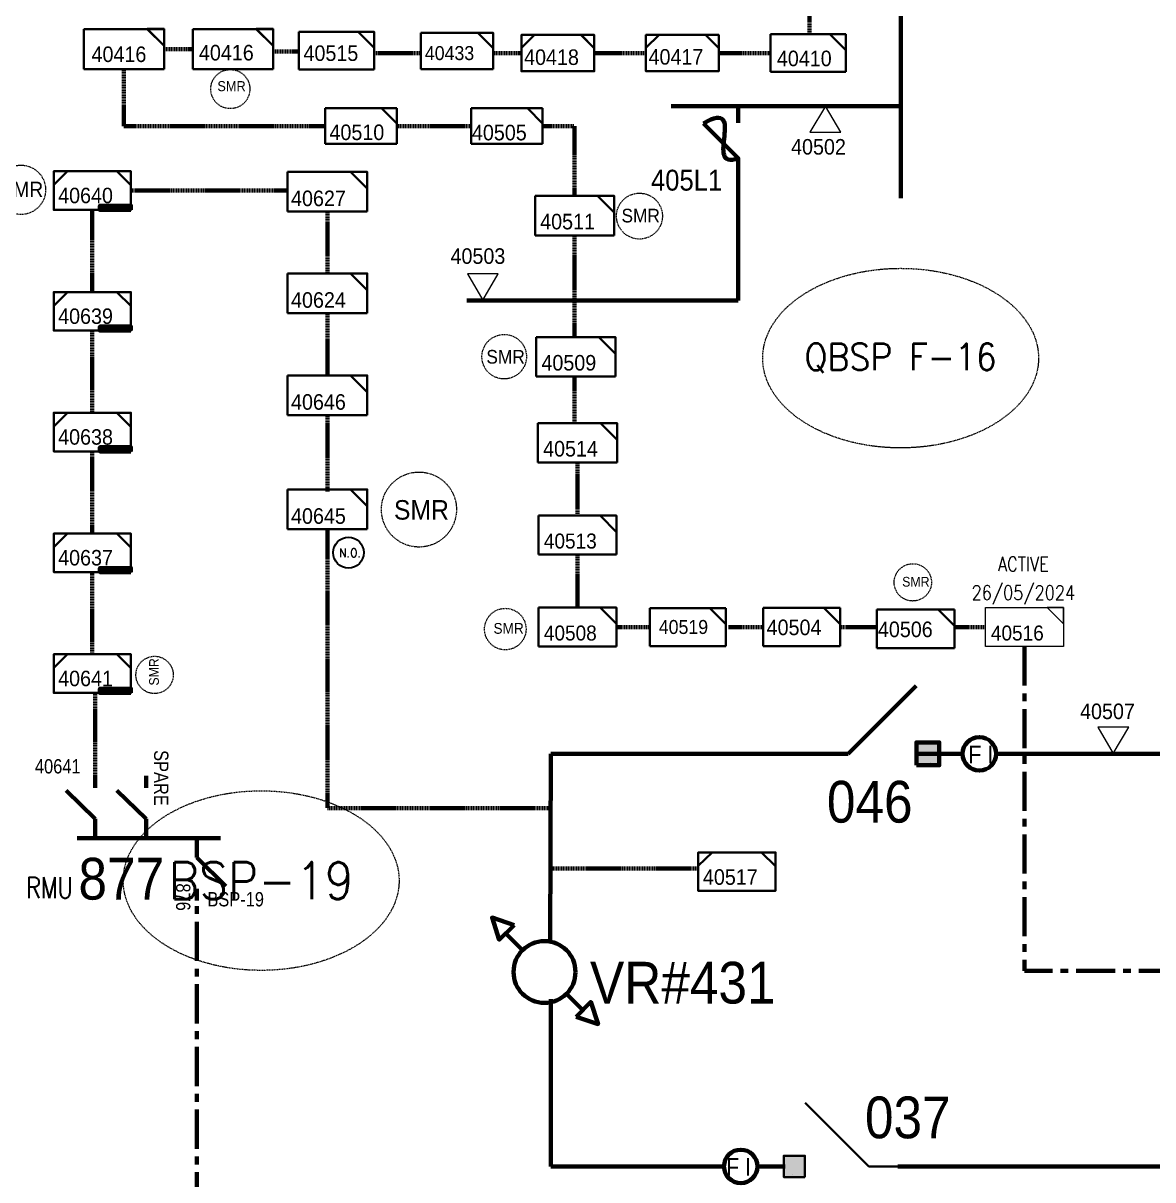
# Model space of a CAD drawing. Header units: metres. Extents: x 65984 to 144644, y -19036 to 23726.
# Drawn here: x 115870.5 to 116141, y 19865.9 to 20142.8 of the extents above; entities that cross this region are included whole.
import ezdxf
from ezdxf.enums import TextEntityAlignment as Align

# ---------------------------------------------------------------- set-up
doc = ezdxf.new("R2010")
doc.units = ezdxf.units.M
doc.header["$MEASUREMENT"] = 0
doc.linetypes.add('( Center )', pattern=[2, 1.25, -0.25, 0.25, -0.25])
doc.linetypes.add('DGN Style 3', pattern=[0.013877, 0, -0.013877])
doc.layers.get('0').update_dxf_attribs({"color": 95, "lineweight": 40})
for name, color, linetype, lineweight in [('ABS', 7, 'Continuous', 40), ('ABS NUMBER', 112, 'Continuous', 30), ('CONTRACTOR NAME', 95, 'Continuous', 40), ('d_eos', 111, 'Continuous', 40), ('d_eos no', 121, 'Continuous', 40), ('d_fco', 5, 'Continuous', 40), ('d_fco text', 95, 'Continuous', 40), ('d_oh branch', 94, 'Continuous', 40), ('d_switch', 95, 'Continuous', 40), ('d_tf', 1, 'Continuous', 40), ('d_tf no', 6, 'Continuous', 40), ('d_ug cable', 95, 'Continuous', 40), ('d_unit sub', 7, 'Continuous', 40), ('EARTH FAULT INDICATOR', 95, 'Continuous', 40), ('FDR  1  16', 234, 'Continuous', 40), ('fedr no', 95, 'Continuous', 40), ('Level 37', 7, 'Continuous', 0), ('O H MAIN FEEDER', 4, 'Continuous', 100), ('REGULATOR', 5, 'Continuous', 40), ('SW N O', 114, 'Continuous', 30)]:
    doc.layers.add(name, color=color, linetype=linetype, lineweight=lineweight)
doc.styles.add('Style-Andalus', font='andlso.ttf')
doc.styles.add('Style-Arial', font='arial.ttf')
doc.styles.add('Style-ENGINEERING', font='ENGINEERING.shx')
doc.styles.add('Style-msdefault', font='msdefault.shx')
doc.styles.add('Style-STANDARD', font='STANDARD.shx')

# ---------------------------------------------------------------- blocks, each defined once
blk = doc.blocks.new('*U686')
at = {"layer": 'd_unit sub', "color": 154, "linetype": 'Continuous', "lineweight": 40}
for p, q in [((-9.2, 4.61), (9.19, 4.61)), ((-9.2, -4.58), (-9.2, 4.61)), ((9.19, 0.73), (5.31, 4.61)), ((5.97, 4.61), (9.19, 4.61)), ((9.19, 4.61), (9.19, 1.4)), ((9.19, 4.61), (9.19, -4.58)), ((9.19, -4.58), (-9.2, -4.58))]:
    blk.add_line(p, q, dxfattribs=at)
blk = doc.blocks.new('*U913')
at = {"layer": 'd_fco', "color": 154, "linetype": 'Continuous', "lineweight": 100}
blk.add_line((-4.6, 4.21), (-10.13, 4.21), dxfattribs=at)
at = {"layer": 'd_fco', "color": 154, "linetype": 'Continuous', "lineweight": 100, "extrusion": (0, 0, -1), "flags": 128}
blk.add_lwpolyline([(-13.02, 4.21), (-7.07, 4.21), (4.4, -7.26)], dxfattribs=at)
at = {"layer": 'd_fco', "color": 154, "linetype": 'Continuous', "lineweight": 100}
blk.add_open_spline([(-4.4, -7.26), (-13, 7.69), (11.58, -7.67), (7.07, 4.21)], degree=3, dxfattribs=at)
blk = doc.blocks.new('*U892')
at = {"layer": 'SW N O', "color": 3}
blk.add_circle((0, 0), 16.8, dxfattribs=at)
at = {"layer": 'SW N O', "color": 3, "style": 'Style-STANDARD'}
blk.add_text('N.O.', height=9.6, dxfattribs=at).set_placement((1.7, -0.2), align=Align.MIDDLE_CENTER)
blk = doc.blocks.new('*U999')
at = {"layer": 'CONTRACTOR NAME', "color": 140, "lineweight": 211, "ltscale": 0.498271, "flags": 128}
for points in [[(1.71, -0.5), (-3.71, -0.5), (-3.71, 0.48), (1.71, 0.48)], [(3.72, -0.5), (1.71, -0.5), (1.71, 0.48), (3.72, 0.48)]]:
    blk.add_lwpolyline(points, close=True, dxfattribs=at)
at = {"layer": 'CONTRACTOR NAME', "color": 140, "lineweight": 211, "style": 'Style-msdefault', "width": 0.945946}
for s, height, p in [('2016.12.21', 0.683, (-3.48, 0.34)), ('BDC', 0.572, (2.06, 0.28))]:
    blk.add_text(s, height=height, dxfattribs=at).set_placement(p, align=Align.TOP_LEFT)
blk = doc.blocks.new('*U906')
at = {"layer": 'EARTH FAULT INDICATOR', "color": 2, "linetype": 'Continuous', "lineweight": 100}
blk.add_circle((0.02, 0.13), 4, dxfattribs=at)
at = {"layer": 'EARTH FAULT INDICATOR', "color": 2, "lineweight": 140, "style": 'Style-Andalus', "width": 0.9}
blk.add_text('F I', height=4.234, dxfattribs=at).set_placement((-2.61, 2.11), align=Align.TOP_LEFT)
blk = doc.blocks.new('ABS2_1_1')
at = {"color": 0, "linetype": 'ByBlock', "lineweight": -2, "ltscale": 500}
for q in [(-29900, 43500), (0, 0)]:
    blk.add_line((0, 13600), q, dxfattribs=at)
at = {"color": 0, "linetype": 'ByBlock', "lineweight": -2, "ltscale": 500, "flags": 128}
for points in [[(5000, 43600), (-5000, 43600), (-5000, 53600), (5000, 53600)], [(3791, 49653), (3791, 49653), (3791, 49653)]]:
    blk.add_lwpolyline(points, close=True, dxfattribs=at)
at = {"color": 0, "linetype": 'ByBlock', "lineweight": -2, "ltscale": 500}
for points in [[(5000, 43600), (-5000, 43600), (5000, 53600), (-5000, 53600)], [(3791, 49653), (3791, 49653), (3791, 49653)]]:
    blk.add_solid(points, dxfattribs=at)
blk = doc.blocks.new('ABS2')
at = {"color": 0, "linetype": 'ByBlock', "lineweight": -2}
for q in [(-59.8, 87), (0, 0)]:
    blk.add_line((0, 27.2), q, dxfattribs=at)
at = {"color": 0, "linetype": 'ByBlock', "lineweight": -2, "flags": 128}
for points in [[(10, 87.2), (-10, 87.2), (-10, 107.2), (10, 107.2)], [(7.6, 99.3), (7.6, 99.3), (7.6, 99.3), (7.6, 99.3)]]:
    blk.add_lwpolyline(points, close=True, dxfattribs=at)
at = {"color": 0, "linetype": 'ByBlock', "lineweight": -2}
for points in [[(10, 87.2), (-10, 87.2), (10, 107.2), (-10, 107.2)], [(7.6, 99.3), (7.6, 99.3), (7.6, 99.3)]]:
    blk.add_solid(points, dxfattribs=at)
blk = doc.blocks.new('*U1419')
at = {"layer": 'EARTH FAULT INDICATOR', "color": 2, "linetype": 'Continuous', "lineweight": 100, "extrusion": (0, 0, -1)}
blk.add_circle((-0.02, 0.13), 4, dxfattribs=at)
at = {"layer": 'EARTH FAULT INDICATOR', "color": 2, "lineweight": 140, "extrusion": (0, 0, -1), "style": 'Style-Andalus', "width": 0.9}
blk.add_text('F I', height=4.234, dxfattribs=at).set_placement((2.45, 2.13), align=Align.TOP_RIGHT)
blk = doc.blocks.new('*U683')
at = {"layer": 'd_unit sub', "color": 2, "linetype": 'Continuous', "lineweight": 40}
for p, q in [((-9.2, 4.61), (9.19, 4.61)), ((-9.2, -4.58), (-9.2, 4.61)), ((9.19, 0.73), (5.31, 4.61)), ((5.97, 4.61), (9.19, 4.61)), ((9.19, 4.61), (9.19, 1.4)), ((9.19, 4.61), (9.19, -4.58)), ((9.19, -4.58), (-9.2, -4.58))]:
    blk.add_line(p, q, dxfattribs=at)
blk = doc.blocks.new('TRA1_13')
at = {"layer": 'd_tf', "color": 154, "linetype": 'Continuous', "lineweight": 0, "ltscale": 0.000372147, "flags": 128}
blk.add_lwpolyline([(10, -16.98), (0, 0.02), (-10, -16.98)], close=True, dxfattribs=at)
blk = doc.blocks.new('TRA1_12')
at = {"layer": 'd_tf', "color": 154, "linetype": 'Continuous', "lineweight": 0, "ltscale": 0.000372147, "xscale": 1.000046566207833, "yscale": 1.000046566207833, "zscale": 1.000046566207833, "rotation": 180}
blk.add_blockref('TRA1_13', (0, 0), dxfattribs=at)
blk = doc.blocks.new('*U1553')
at = {"layer": 'd_unit sub', "color": 30, "linetype": 'Continuous', "lineweight": 40}
for p, q in [((-9.2, 4.59), (9.19, 4.59)), ((-9.2, -4.6), (-9.2, 4.59)), ((9.19, 0.71), (5.31, 4.59)), ((5.97, 4.59), (9.19, 4.59)), ((9.19, 4.59), (9.19, 1.38)), ((9.19, 4.59), (9.19, -4.6)), ((9.19, -4.6), (-9.2, -4.6))]:
    blk.add_line(p, q, dxfattribs=at)
at = {"layer": 'd_unit sub', "color": 30, "linetype": 'Continuous', "lineweight": 40, "flags": 128}
blk.add_lwpolyline([(9.19, 0.71), (9.19, 4.59), (5.31, 4.59)], close=True, dxfattribs=at)
blk = doc.blocks.new('*U2272')
at = {"layer": 'd_unit sub', "color": 2, "linetype": 'Continuous', "lineweight": 40}
for p, q in [((-9.2, 4.61), (9.19, 4.61)), ((-9.2, -4.58), (-9.2, 4.61)), ((9.19, 0.73), (5.31, 4.61)), ((5.97, 4.61), (9.19, 4.61)), ((9.19, 4.61), (9.19, 1.4)), ((9.19, 4.61), (9.19, -4.58)), ((9.19, -4.58), (-9.2, -4.58))]:
    blk.add_line(p, q, dxfattribs=at)
blk = doc.blocks.new('*U2271')
at = {"layer": 'd_unit sub', "color": 2, "linetype": 'Continuous', "lineweight": 40, "flags": 128}
blk.add_lwpolyline([(9.33, 0.72), (9.33, 4.66), (5.4, 4.66)], close=True, dxfattribs=at)
at = {"layer": 'd_unit sub', "color": 2, "linetype": 'Continuous', "lineweight": 40, "xscale": 1.012992017752027, "yscale": 1.012992017752027, "zscale": 1.012992017752027}
blk.add_blockref('*U2272', (0.02, -0.02), dxfattribs=at)
blk = doc.blocks.new('TF_8')
at = {"color": 0, "linetype": 'ByBlock', "lineweight": -2}
blk.add_line((6.3, 4.95), (9.9, 1.35), dxfattribs=at)
blk.add_3dface([(-10.1, 4.95), (9.9, 4.95), (9.9, -5.05), (-10.1, -5.05)], dxfattribs=at)
blk = doc.blocks.new('*U2306')
at = {"layer": 'd_unit sub', "color": 154, "linetype": 'Continuous', "lineweight": 40, "flags": 128}
for points in [[(-9.48, 1.38), (-6.07, 4.73), (-9.48, 4.73)], [(9.49, 1.32), (6.02, 4.73), (9.5, 4.73)]]:
    blk.add_lwpolyline(points, close=True, dxfattribs=at)
at = {"layer": 'd_unit sub', "color": 154, "linetype": 'Continuous', "lineweight": 40, "xscale": 0.94866334575076, "yscale": 0.94866334575076, "zscale": 0.4643092779720357, "rotation": 359.9999999999999}
blk.add_blockref('TF_8', (0.1, 0.04), dxfattribs=at)
blk = doc.blocks.new('*U2403')
at = {"layer": 'd_unit sub', "color": 2, "linetype": 'Continuous', "lineweight": 40, "flags": 128}
for points in [[(-9.48, 1.38), (-6.07, 4.73), (-9.48, 4.73)], [(9.49, 1.32), (6.02, 4.73), (9.5, 4.73)]]:
    blk.add_lwpolyline(points, close=True, dxfattribs=at)
at = {"layer": 'd_unit sub', "color": 2, "linetype": 'Continuous', "lineweight": 40, "xscale": 0.94866334575076, "yscale": 0.94866334575076, "zscale": 0.4380515265747434, "rotation": 359.9999999999999}
blk.add_blockref('TF_8', (0.1, 0.04), dxfattribs=at)
blk = doc.blocks.new('*U2404')
at = {"layer": 'd_unit sub', "color": 30, "linetype": 'Continuous', "lineweight": 40, "flags": 128}
for points in [[(-9.48, 1.38), (-6.07, 4.73), (-9.48, 4.73)], [(9.49, 1.32), (6.02, 4.73), (9.5, 4.73)]]:
    blk.add_lwpolyline(points, close=True, dxfattribs=at)
at = {"layer": 'd_unit sub', "color": 30, "linetype": 'Continuous', "lineweight": 40, "xscale": 0.94866334575076, "yscale": 0.94866334575076, "zscale": 0.4380515265747434, "rotation": 359.9999999999999}
blk.add_blockref('TF_8', (0.1, 0.04), dxfattribs=at)
blk = doc.blocks.new('*U1552')
at = {"layer": 'd_unit sub', "color": 154, "linetype": 'Continuous', "lineweight": 40}
for p, q in [((-9.2, 4.59), (9.19, 4.59)), ((-9.2, -4.6), (-9.2, 4.59)), ((9.19, 0.71), (5.31, 4.59)), ((5.97, 4.59), (9.19, 4.59)), ((9.19, 4.59), (9.19, 1.38)), ((9.19, 4.59), (9.19, -4.6)), ((9.19, -4.6), (-9.2, -4.6))]:
    blk.add_line(p, q, dxfattribs=at)
at = {"layer": 'd_unit sub', "color": 154, "linetype": 'Continuous', "lineweight": 40, "flags": 128}
blk.add_lwpolyline([(9.19, 0.71), (9.19, 4.59), (5.31, 4.59)], close=True, dxfattribs=at)
blk = doc.blocks.new('*U2170')
at = {"layer": 'd_unit sub', "color": 2, "linetype": 'Continuous', "lineweight": 40}
for p, q in [((-9.2, 4.59), (9.19, 4.59)), ((-9.2, -4.6), (-9.2, 4.59)), ((9.19, 0.71), (5.31, 4.59)), ((5.97, 4.59), (9.19, 4.59)), ((9.19, 4.59), (9.19, 1.38)), ((9.19, 4.59), (9.19, -4.6)), ((9.19, -4.6), (-9.2, -4.6))]:
    blk.add_line(p, q, dxfattribs=at)
at = {"layer": 'd_unit sub', "color": 2, "linetype": 'Continuous', "lineweight": 40, "flags": 128}
blk.add_lwpolyline([(9.19, 0.71), (9.19, 4.59), (5.31, 4.59)], close=True, dxfattribs=at)
blk = doc.blocks.new('TRA1_1386')
at = {"layer": 'd_tf', "color": 95, "linetype": 'Continuous', "lineweight": 0, "ltscale": 0.000372147, "flags": 128}
blk.add_lwpolyline([(10.06, -16.98), (0.06, 0.02), (-9.94, -16.98)], close=True, dxfattribs=at)
blk = doc.blocks.new('TRA1_1385')
at = {"layer": 'd_tf', "color": 95, "linetype": 'Continuous', "lineweight": 0, "ltscale": 0.000372147, "xscale": 1.000046566207833, "yscale": 1.000046566207833, "zscale": 1.000046566207833, "rotation": 180}
blk.add_blockref('TRA1_1386', (0, 0), dxfattribs=at)
blk = doc.blocks.new('*U3319')
at = {"layer": 'REGULATOR', "color": 95, "linetype": 'Continuous', "lineweight": 106}
for p, q in [((-9.52, 9.06), (-5.51, 5.05)), ((5.19, -5.64), (9.2, -9.65))]:
    blk.add_line(p, q, dxfattribs=at)
at = {"layer": 'REGULATOR', "color": 95, "linetype": 'Continuous', "lineweight": 106, "flags": 128}
for points in [[(-7.57, 11.15), (-12.97, 13), (-11.21, 7.57)], [(7.54, -11.22), (12.95, -13.02), (11.15, -7.61)]]:
    blk.add_lwpolyline(points, close=True, dxfattribs=at)
at = {"layer": 'REGULATOR', "color": 95, "linetype": 'Continuous', "lineweight": 211}
blk.add_circle((-0.16, -0.3), 7.56, dxfattribs=at)
blk = doc.blocks.new('*U2169')
at = {"layer": 'd_unit sub', "color": 2, "linetype": 'Continuous', "lineweight": 40}
for p, q in [((-9.2, 4.59), (9.19, 4.59)), ((-9.2, -4.6), (-9.2, 4.59)), ((9.19, 0.71), (5.31, 4.59)), ((5.97, 4.59), (9.19, 4.59)), ((9.19, 4.59), (9.19, 1.38)), ((9.19, 4.59), (9.19, -4.6)), ((9.19, -4.6), (-9.2, -4.6))]:
    blk.add_line(p, q, dxfattribs=at)
at = {"layer": 'd_unit sub', "color": 2, "linetype": 'Continuous', "lineweight": 40, "flags": 128}
blk.add_lwpolyline([(9.19, 0.71), (9.19, 4.59), (5.31, 4.59)], close=True, dxfattribs=at)
blk = doc.blocks.new('*U3331')
at = {"layer": 'd_unit sub', "color": 154, "linetype": 'Continuous', "lineweight": 40}
for p, q in [((-9.2, 4.61), (9.19, 4.61)), ((-9.2, -4.58), (-9.2, 4.61)), ((9.19, 0.73), (5.31, 4.61)), ((5.97, 4.61), (9.19, 4.61)), ((9.19, 4.61), (9.19, 1.4)), ((9.19, 4.61), (9.19, -4.58)), ((9.19, -4.58), (-9.2, -4.58))]:
    blk.add_line(p, q, dxfattribs=at)
blk = doc.blocks.new('*U3330')
at = {"layer": 'd_unit sub', "color": 154, "linetype": 'Continuous', "lineweight": 40, "flags": 128}
blk.add_lwpolyline([(9.33, 0.72), (9.33, 4.66), (5.4, 4.66)], close=True, dxfattribs=at)
at = {"layer": 'd_unit sub', "color": 154, "linetype": 'Continuous', "lineweight": 40, "xscale": 1.012992017752027, "yscale": 1.012992017752027, "zscale": 1.012992017752027}
blk.add_blockref('*U3331', (0.02, -0.02), dxfattribs=at)
blk = doc.blocks.new('*U3354')
at = {"layer": 'd_tf no', "color": 2, "linetype": 'Continuous', "lineweight": 13}
for p, q in [((-9.2, 4.59), (9.19, 4.59)), ((-9.2, -4.6), (-9.2, 4.59)), ((9.19, 0.71), (5.31, 4.59)), ((5.97, 4.59), (9.19, 4.59)), ((9.19, 4.59), (9.19, 1.38)), ((9.19, 4.59), (9.19, -4.6)), ((9.19, -4.6), (-9.2, -4.6))]:
    blk.add_line(p, q, dxfattribs=at)
at = {"layer": 'd_tf no', "color": 2, "linetype": 'Continuous', "lineweight": 13, "flags": 128}
blk.add_lwpolyline([(9.19, 0.71), (9.19, 4.59), (5.31, 4.59)], close=True, dxfattribs=at)
blk = doc.blocks.new('*U3316')
at = {"layer": 'd_unit sub', "color": 95, "linetype": 'Continuous', "lineweight": 40, "flags": 128}
for points in [[(-9.48, 1.38), (-6.07, 4.73), (-9.48, 4.73)], [(9.49, 1.32), (6.02, 4.73), (9.5, 4.73)]]:
    blk.add_lwpolyline(points, close=True, dxfattribs=at)
at = {"layer": 'd_unit sub', "color": 95, "linetype": 'Continuous', "lineweight": 40, "xscale": 0.94866334575076, "yscale": 0.94866334575076, "zscale": 0.4380515265747434, "rotation": 359.9999999999999}
blk.add_blockref('TF_8', (0.1, 0.04), dxfattribs=at)

msp = doc.modelspace()

# ---------------------------------------------------------------- linework, layer by layer
at = {"layer": 'CONTRACTOR NAME', "color": 140, "lineweight": 211, "ltscale": 0.498271, "flags": 128}
for points in [[(115894.26, 20098.07), (115888.84, 20098.07), (115888.84, 20099.05), (115894.26, 20099.05)], [(115896.27, 20098.07), (115894.26, 20098.07), (115894.26, 20099.05), (115896.27, 20099.05)], [(115894.26, 20069.16), (115888.84, 20069.16), (115888.84, 20070.15), (115894.26, 20070.15)], [(115896.27, 20069.16), (115894.26, 20069.16), (115894.26, 20070.15), (115896.27, 20070.15)], [(115894.26, 20040.25), (115888.84, 20040.25), (115888.84, 20041.24), (115894.26, 20041.24)], [(115896.27, 20040.25), (115894.26, 20040.25), (115894.26, 20041.24), (115896.27, 20041.24)], [(115894.26, 19982.44), (115888.84, 19982.44), (115888.84, 19983.42), (115894.26, 19983.42)], [(115896.27, 19982.44), (115894.26, 19982.44), (115894.26, 19983.42), (115896.27, 19983.42)]]:
    msp.add_lwpolyline(points, close=True, dxfattribs=at)
at = {"layer": 'd_eos', "color": 7, "linetype": 'Continuous', "lineweight": 211, "ltscale": 0.638341}
for p, q in [((115887.75, 19959.74), (115887.75, 19962.56)), ((115899.89, 19959.74), (115899.89, 19962.56)), ((115887.75, 19952.29), (115880.74, 19959.09)), ((115899.89, 19952.29), (115892.89, 19959.09)), ((115887.75, 19947.64), (115887.75, 19952.29)), ((115899.89, 19947.64), (115899.89, 19952.29)), ((115917.69, 19947.64), (115883.37, 19947.64)), ((115912.03, 19947.64), (115912.03, 19942.99)), ((115912.03, 19942.99), (115919.03, 19936.2)), ((115912.03, 19935.55), (115912.03, 19932.73))]:
    msp.add_line(p, q, dxfattribs=at)
at = {"layer": 'd_oh branch', "color": 154, "linetype": 'Continuous', "lineweight": 100}
for p, q in [((116080.61, 20100.91), (116080.61, 20255.25)), ((116080.61, 20122.94), (116025.63, 20122.94)), ((116041.69, 20108.27), (116041.69, 20076.38)), ((116041.69, 20076.38), (115976.69, 20076.38))]:
    msp.add_line(p, q, dxfattribs=at)
at = {"layer": 'd_ug cable', "color": 154, "linetype": 'DGN Style 3', "lineweight": 100}
for p, q in [((116058.71, 20140.27), (116058.71, 20149.41)), ((115911.1, 20136.57), (115904.22, 20136.57)), ((115936.48, 20136.02), (115930.06, 20136.02)), ((115954.57, 20135.58), (115965.67, 20135.59)), ((115983.01, 20135.6), (115989.77, 20135.6)), ((116007.21, 20135.6), (116019.58, 20135.6)), ((116037.02, 20135.6), (116049.38, 20135.6)), ((115977.72, 20118.12), (115959.9, 20118.12)), ((116002.5, 20067.63), (116002.5, 20091.96)), ((116002.5, 20047.05), (116002.5, 20058.16)), ((116003.21, 20037.58), (116003.21, 20024.88)), ((116003.21, 20015.56), (116003.21, 20002.86))]:
    msp.add_line(p, q, dxfattribs=at)
at = {"layer": 'd_ug cable', "color": 30, "linetype": 'DGN Style 3', "lineweight": 100}
for p, q in [((115887.02, 20078.4), (115887.02, 20098.07)), ((115943.31, 20082.85), (115943.31, 20097.66)), ((115943.31, 20058.44), (115943.31, 20073.33)), ((115887.02, 20049.49), (115887.02, 20069.16)), ((115887.02, 20020.59), (115887.02, 20040.25)), ((115887.02, 19991.68), (115887.02, 20011.35))]:
    msp.add_line(p, q, dxfattribs=at)
at = {"layer": 'd_ug cable', "color": 154, "linetype": 'DGN Style 3', "lineweight": 100, "flags": 128}
for points in [[(115894.61, 20131.76), (115894.61, 20118.12), (115942.78, 20118.12)], [(115994.85, 20118.12), (116002.5, 20118.12), (116002.5, 20101.43)], [(116012.53, 19998.2), (116020.51, 19998.19)], [(116039.34, 19998.19), (116047.61, 19998.19)], [(116066.1, 19998.21), (116074.83, 19998.21)], [(116093.41, 19998.19), (116100.92, 19998.19)]]:
    msp.add_lwpolyline(points, dxfattribs=at)
at = {"layer": 'd_ug cable', "color": 30, "linetype": 'DGN Style 3', "lineweight": 140, "flags": 128}
msp.add_lwpolyline([(115896.27, 20102.69), (115933.79, 20102.69)], dxfattribs=at)
at = {"layer": 'd_ug cable', "color": 30, "linetype": 'DGN Style 3', "lineweight": 100, "flags": 128}
msp.add_lwpolyline([(115943.31, 20048.91), (115943.31, 20030.63)], dxfattribs=at)
at = {"layer": 'd_ug cable', "color": 95, "linetype": 'DGN Style 3', "lineweight": 100, "flags": 128}
for points in [[(115943.31, 20021.61), (115943.31, 19954.8), (115996.79, 19954.8)], [(115996.65, 19940.41), (115996.65, 19940.41), (116031.81, 19940.41)]]:
    msp.add_lwpolyline(points, dxfattribs=at)
at = {"layer": 'd_ug cable', "color": 1, "linetype": 'DGN Style 3', "lineweight": 100, "flags": 128}
msp.add_lwpolyline([(115887.75, 19982.44), (115887.75, 19962.56)], dxfattribs=at)
at = {"layer": 'd_ug cable', "color": 2, "linetype": 'DGN Style 3', "lineweight": 13}
for centre, radius in [((115920.07, 20126.99), 4.68), ((115869.94, 20102.87), 5.91), ((116018.03, 20096.58), 5.5), ((115985.64, 20062.92), 5.33), ((115965.24, 20026.33), 8.98), ((116083.48, 20008.9), 4.47), ((115985.91, 19997.71), 4.97), ((115901.94, 19986.74), 4.47)]:
    msp.add_circle(centre, radius, dxfattribs=at)
at = {"layer": 'FDR  1  16', "color": 30, "linetype": '( Center )', "lineweight": 70, "ltscale": 7.500037, "flags": 128}
msp.add_lwpolyline([(125479.84, 22171.71), (125254.23, 22171.71), (125254.23, 22494.32), (115424.58, 22494.32), (115424.58, 20879.68), (115646.95, 20879.68), (115646.95, 20384.27), (115406.48, 20384.27), (115406.48, 19836.9), (115912.03, 19836.9), (115912.03, 19932.73)], dxfattribs=at)
at = {"layer": 'FDR  1  16', "color": 154, "linetype": '( Center )', "lineweight": 106, "ltscale": 7.500037, "flags": 128}
msp.add_lwpolyline([(116110.23, 19993.55), (116110.23, 19915.89), (125674.45, 19915.89), (125674.45, 21860.43), (125695.57, 21860.43)], dxfattribs=at)
at = {"layer": 'fedr no', "color": 82, "linetype": 'DGN Style 3', "lineweight": 13, "true_color": 0x1dc70e}
for centre in [(116080.56, 20062.58), (115927.46, 19937.5)]:
    msp.add_ellipse(centre, major_axis=(33.02, 0), ratio=0.651175, dxfattribs=at)
at = {"layer": 'O H MAIN FEEDER', "color": 95, "lineweight": 211, "ltscale": 0.418227}
for p, q in [((115996.79, 19967.85), (116061.28, 19967.85)), ((116084.95, 19967.85), (116095.42, 19967.85)), ((116103.42, 19967.85), (116568.7, 19967.85)), ((116051.03, 19869.08), (116049.53, 19869.08))]:
    msp.add_line(p, q, dxfattribs=at)
at = {"layer": 'O H MAIN FEEDER', "color": 95, "lineweight": 211, "ltscale": 0.426762, "flags": 128}
for points in [[(125714.54, 20280.94), (125714.54, 19869.08), (116079.89, 19869.08)], [(116038.26, 19869.08), (115996.79, 19869.08)], [(116052.88, 19869.08), (116046.26, 19869.08)]]:
    msp.add_lwpolyline(points, dxfattribs=at)
at = {"layer": 'O H MAIN FEEDER', "color": 95, "lineweight": 211, "ltscale": 0.488306, "flags": 128}
for points in [[(115996.79, 19967.85), (115996.69, 19923.1)], [(115996.79, 19909.09), (115996.79, 19869.08)]]:
    msp.add_lwpolyline(points, dxfattribs=at)

# ---------------------------------------------------------------- block references
at = {"layer": 'ABS', "color": 7, "linetype": 'Continuous', "lineweight": 211, "ltscale": 0.812883, "xscale": 0.0005446322480400587, "yscale": 0.0005446322480400587, "zscale": 0.000360672857092237, "rotation": 269.9999999999997}
msp.add_blockref('ABS2_1_1', (116060.6, 19967.85), dxfattribs=at)
at = {"layer": 'ABS', "color": 7, "linetype": 'Continuous', "xscale": 0.2549511921987685, "yscale": -0.2549511921987685, "zscale": 0.1274755960993842, "rotation": 270}
msp.add_blockref('ABS2', (116079.89, 19869.08), dxfattribs=at)
at = {"layer": 'CONTRACTOR NAME', "color": 140, "lineweight": 211, "ltscale": 0.498271}
msp.add_blockref('*U999', (115892.55, 20011.85), dxfattribs=at)
at = {"layer": 'd_fco', "color": 154, "linetype": 'Continuous', "lineweight": 100, "xscale": 0.7271142113722215, "yscale": 0.7271142113722215, "zscale": 0.7271142113722215, "rotation": 270.0000000006}
msp.add_blockref('*U913', (116038.63, 20115.57), dxfattribs=at)
at = {"layer": 'd_tf', "color": 154, "linetype": 'Continuous', "lineweight": 0, "ltscale": 0.000372147, "xscale": 0.37, "yscale": 0.37, "zscale": 0.37}
for p, rotation in [((116062.54, 20122.93), 180), ((115980.54, 20076.47), 359.9999999999999)]:
    msp.add_blockref('TRA1_12', p, dxfattribs=dict(at, rotation=rotation))
at = {"layer": 'd_tf', "color": 95, "linetype": 'Continuous', "lineweight": 0, "ltscale": 0.000372147, "xscale": 0.37, "yscale": 0.37, "zscale": 0.37, "rotation": 359.9999999999999}
msp.add_blockref('TRA1_1385', (116131.5, 19967.96), dxfattribs=at)
at = {"layer": 'd_tf no', "color": 2, "linetype": 'Continuous', "lineweight": 13, "xscale": 1.01312337816426, "yscale": 1.01312337816426, "zscale": 1.01312337816426}
msp.add_blockref('*U3354', (116110.24, 19998.21), dxfattribs=at)
at = {"layer": 'd_unit sub', "color": 154, "linetype": 'Continuous', "lineweight": 40}
for name, p, xscale, yscale, zscale in [('*U3330', (115894.59, 20136.57), 1.031772292037068, 1.031772292037068, 1.031772292037068), ('*U1552', (115945.51, 20136.17), 0.9811539165115231, 0.9811539165115231, 0.9811539165115231), ('*U1552', (115974.35, 20136.11), 0.9422130063127553, 0.9422130063127553, 0.9422130063127553), ('*U2306', (115998.49, 20135.61), 0.919133618265268, 0.919133618265268, 0.919133618265268), ('*U2306', (116028.29, 20135.61), 0.919133618265268, 0.919133618265268, 0.919133618265268), ('*U1552', (116058.41, 20135.61), 0.9811539165115231, 0.9811539165115231, 0.9811539165115231), ('*U686', (115951.35, 20118.11), 0.9309999999999999, 0.9309999999999999, 0.9309999999999999), ('*U686', (115986.29, 20118.11), 0.9309999999999999, 0.9309999999999999, 0.9309999999999999), ('*U1552', (116003.21, 20042.32), 1.029839614702061, 1.029839614702061, 1.029839614702061), ('*U1552', (116003.21, 20020.23), 1.01312337816426, 1.01312337816426, 1.01312337816426), ('*U686', (116056.86, 19998.19), 1.005265350653974, 1.005265350653974, 1.005265350653974)]:
    msp.add_blockref(name, p, dxfattribs=dict(at, xscale=xscale, yscale=yscale, zscale=zscale))
at = {"layer": 'd_unit sub', "color": 2, "linetype": 'Continuous', "lineweight": 40}
for name, p, xscale, yscale, zscale in [('*U2271', (115920.7, 20136.57), 1.031772292037068, 1.031772292037068, 1.031772292037068), ('*U2169', (116002.51, 20096.7), 1.029839614702061, 1.029839614702061, 1.029839614702061), ('*U2169', (116002.81, 20062.9), 1.029839614702061, 1.029839614702061, 1.029839614702061), ('*U2170', (116003.21, 19998.21), 1.01312337816426, 1.01312337816426, 1.01312337816426), ('*U683', (116084.14, 19997.75), 1.012008472913907, 1.012008472913907, 1.012008472913907), ('*U2403', (115887.02, 19987.07), 0.9742284657550533, 0.9742284657550533, 0.9742284657550533)]:
    msp.add_blockref(name, p, dxfattribs=dict(at, xscale=xscale, yscale=yscale, zscale=zscale))
at = {"layer": 'd_unit sub', "color": 30, "linetype": 'Continuous', "lineweight": 40}
for name, p, xscale, yscale, zscale in [('*U2404', (115887.02, 20102.7), 0.9742284657550533, 0.9742284657550533, 0.9742284657550533), ('*U1553', (115943.32, 20102.42), 1.036019179857176, 1.036019179857176, 1.036019179857176), ('*U1553', (115943.32, 20078.09), 1.036019179857176, 1.036019179857176, 1.036019179857176), ('*U2404', (115887.02, 20073.79), 0.9742284657550533, 0.9742284657550533, 0.9742284657550533), ('*U1553', (115943.32, 20053.68), 1.036019179857176, 1.036019179857176, 1.036019179857176), ('*U2404', (115887.02, 20044.88), 0.9742284657550533, 0.9742284657550533, 0.9742284657550533), ('*U1553', (115943.32, 20026.38), 1.036019179857176, 1.036019179857176, 1.036019179857176), ('*U2404', (115887.02, 20015.97), 0.9742284657550533, 0.9742284657550533, 0.9742284657550533)]:
    msp.add_blockref(name, p, dxfattribs=dict(at, xscale=xscale, yscale=yscale, zscale=zscale))
at = {"layer": 'd_unit sub', "color": 154, "linetype": 'Continuous', "lineweight": 40, "xscale": 0.9911563230655211, "yscale": 0.9911563230655211, "zscale": 0.9911563230655211, "rotation": 359.9999999999999}
msp.add_blockref('*U686', (116029.63, 19998.18), dxfattribs=at)
at = {"layer": 'd_unit sub', "color": 95, "linetype": 'Continuous', "lineweight": 40, "xscale": 0.9742284657550533, "yscale": 0.9742284657550533, "zscale": 0.9742284657550533}
msp.add_blockref('*U3316', (116041.35, 19939.65), dxfattribs=at)
at = {"layer": 'EARTH FAULT INDICATOR', "color": 2, "linetype": 'Continuous', "lineweight": 100}
msp.add_blockref('*U906', (116099.39, 19967.72), dxfattribs=at)
at = {"layer": 'EARTH FAULT INDICATOR', "color": 2, "linetype": 'Continuous', "lineweight": 100, "extrusion": (0, 0, -1)}
msp.add_blockref('*U1419', (-116042.29, 19868.95), dxfattribs=at)
at = {"layer": 'REGULATOR', "color": 95, "linetype": 'Continuous', "lineweight": 106, "xscale": 0.98, "yscale": 0.98, "zscale": 0.98}
msp.add_blockref('*U3319', (115995.45, 19915.91), dxfattribs=at)
at = {"layer": 'SW N O', "color": 3, "xscale": 0.2191020853038338, "yscale": 0.2191020853038338, "zscale": 0.2191020853038338}
msp.add_blockref('*U892', (115948.36, 20016.01), dxfattribs=at)

# ---------------------------------------------------------------- texts
at = {"layer": 'ABS NUMBER', "color": 7, "lineweight": 140, "style": 'Style-Arial', "width": 0.88}
for s, p in [('046', (116062.91, 19961.38)), ('VR#431', (116006.19, 19918.06))]:
    msp.add_text(s, height=10, dxfattribs=at).set_placement(p, align=Align.TOP_LEFT)
msp.add_text('037', height=10, dxfattribs=at).set_placement((116092.53, 19885.81), align=Align.TOP_RIGHT)
at = {"layer": 'CONTRACTOR NAME', "color": 140, "lineweight": 211, "style": 'Style-msdefault', "width": 0.945946}
for s, height, p in [('2016.12.25', 0.683, (115889.07, 20098.91)), ('BDC', 0.572, (115894.61, 20098.86)), ('2016.12.21', 0.683, (115889.07, 20070)), ('BDC', 0.572, (115894.61, 20069.95)), ('2016.12.21', 0.683, (115889.07, 20041.1)), ('BDC', 0.572, (115894.61, 20041.04)), ('2016.12.21', 0.683, (115889.07, 19983.28)), ('BDC', 0.572, (115894.61, 19983.22))]:
    msp.add_text(s, height=height, dxfattribs=at).set_placement(p, align=Align.TOP_LEFT)
at = {"layer": 'd_eos no', "color": 7, "linetype": 'Continuous', "lineweight": 140, "style": 'Style-Arial', "width": 0.88}
msp.add_text('877', height=10, dxfattribs=at).set_placement((115904.22, 19942.95), align=Align.TOP_RIGHT)
at = {"layer": 'd_fco text', "color": 154, "linetype": 'Continuous', "lineweight": 80, "style": 'Style-msdefault', "width": 0.916667}
msp.add_text('405L1', height=4.998, dxfattribs=at).set_placement((116020.79, 20107.68), align=Align.TOP_LEFT)
at = {"layer": 'd_switch', "color": 1, "linetype": 'Continuous', "lineweight": 30, "style": 'Style-ENGINEERING', "width": 0.857143}
for s, p in [('40641', (115873.29, 19966.57)), ('BSP-19', (115914.58, 19934.75))]:
    msp.add_text(s, height=3.43, dxfattribs=at).set_placement(p, align=Align.TOP_LEFT)
for s, p in [('SPARE', (115905.25, 19955.41)), ('876', (115910.51, 19930.27))]:
    msp.add_text(s, height=3.43, rotation=270, dxfattribs=at).set_placement(p, align=Align.TOP_RIGHT)
at = {"layer": 'd_tf no', "color": 154, "linetype": 'Continuous', "lineweight": 40, "style": 'Style-msdefault', "width": 0.947368}
for s, height, p in [('40416', 3.724, (115886.85, 20137.19)), ('40515', 3.724, (115937.59, 20137.45)), ('40433', 3.352, (115966.65, 20137.28)), ('40418', 3.724, (115990.41, 20136.49)), ('40417', 3.724, (116020.21, 20136.57)), ('40410', 3.724, (116050.93, 20136.19)), ('40510', 3.724, (115943.81, 20118.51)), ('40505', 3.724, (115977.92, 20118.44)), ('40502', 3.724, (116054.33, 20115.03)), ('40503', 3.724, (115972.79, 20088.87)), ('40514', 3.724, (115994.96, 20042.75)), ('40513', 3.594, (115995.14, 20020.59)), ('40519', 3.352, (116022.66, 19999.89)), ('40504', 3.724, (116048.48, 19999.98))]:
    msp.add_text(s, height=height, dxfattribs=at).set_placement(p, align=Align.TOP_LEFT)
at = {"layer": 'd_tf no', "color": 2, "linetype": 'Continuous', "lineweight": 40, "style": 'Style-msdefault'}
for s, height, width, p in [('40416', 3.724, 0.947368, (115912.56, 20137.57)), ('40511', 3.724, 0.947368, (115994.26, 20097.13)), ('40509', 3.724, 0.947368, (115994.56, 20063.33)), ('40508', 3.594, 0.947368, (115995.14, 19998.57)), ('40506', 3.724, 0.947368, (116075.12, 19999.51)), ('40641', 3.7, 0.953514, (115878.85, 19987.74))]:
    msp.add_text(s, height=height, dxfattribs=dict(at, width=width)).set_placement(p, align=Align.TOP_LEFT)
at = {"layer": 'd_tf no', "color": 1, "linetype": 'Continuous', "lineweight": 13, "style": 'Style-msdefault', "width": 0.947368}
for height, p in [(2.409, (115916.97, 20128.9)), (3.265, (116013.73, 20098.33)), (3.276, (115981.37, 20064.54)), (4.676, (115959.25, 20028.59)), (2.326, (116080.93, 20010.21)), (2.584, (115983.07, 19999.17))]:
    msp.add_text('SMR', height=height, dxfattribs=at).set_placement(p, align=Align.TOP_LEFT)
at = {"layer": 'd_tf no', "color": 1, "linetype": 'Continuous', "lineweight": 40, "style": 'Style-msdefault', "width": 0.945946}
msp.add_text('SMR', height=3.655, dxfattribs=at).set_placement((115865, 20104.81), align=Align.TOP_LEFT)
at = {"layer": 'd_tf no', "color": 30, "linetype": 'Continuous', "lineweight": 40, "style": 'Style-msdefault'}
for s, height, width, p in [('40640', 3.7, 0.953514, (115878.85, 20103.37)), ('40627', 3.724, 0.947368, (115934.61, 20102.69)), ('40624', 3.724, 0.947368, (115934.61, 20078.36)), ('40639', 3.7, 0.953514, (115878.85, 20074.47)), ('40646', 3.724, 0.947368, (115934.61, 20053.95)), ('40638', 3.7, 0.953514, (115878.85, 20045.56)), ('40645', 3.724, 0.947368, (115934.61, 20026.64)), ('40637', 3.7, 0.953514, (115878.85, 20016.65))]:
    msp.add_text(s, height=height, dxfattribs=dict(at, width=width)).set_placement(p, align=Align.TOP_LEFT)
at = {"layer": 'd_tf no', "color": 2, "linetype": 'Continuous', "lineweight": 13, "style": 'Style-msdefault', "width": 0.947368}
msp.add_text('40516', height=3.594, dxfattribs=at).set_placement((116102.17, 19998.57), align=Align.TOP_LEFT)
at = {"layer": 'd_tf no', "color": 1, "linetype": 'Continuous', "lineweight": 13, "style": 'Style-msdefault', "width": 0.947368}
msp.add_text('SMR', height=2.326, rotation=90, dxfattribs=at).set_placement((115900.63, 19984.19), align=Align.TOP_LEFT)
at = {"layer": 'd_tf no', "color": 95, "linetype": 'Continuous', "lineweight": 40, "style": 'Style-msdefault', "width": 0.947368}
for s, p in [('40507', (116123.52, 19979.88)), ('40517', (116033.23, 19940.21))]:
    msp.add_text(s, height=3.724, dxfattribs=at).set_placement(p, align=Align.TOP_LEFT)
at = {"layer": 'd_tf no', "color": 111, "linetype": 'Continuous', "lineweight": 13, "insert": (116109.94, 20009.27), "char_height": 3.4222, "attachment_point": 5, "line_spacing_factor": 1.2, "style": 'Style-STANDARD'}
msp.add_mtext('\\H1x;\\W0.909091;ACTIVE\\P26/05/2024', dxfattribs=at)
at = {"layer": 'fedr no', "color": 6, "linetype": 'Continuous', "lineweight": 40, "attachment_point": 5, "style": 'Style-STANDARD'}
for s, insert, char_height in [('QBSP F-16', (116080.56, 20062.58), 6.408), ('BSP-19', (115927.46, 19937.5), 8.852)]:
    msp.add_mtext(s, dxfattribs=dict(at, insert=insert, char_height=char_height))
at = {"layer": 'Level 37', "color": 7, "linetype": 'Continuous', "lineweight": 53, "style": 'Style-STANDARD', "width": 0.854701}
msp.add_text('RMU', height=4.993, dxfattribs=at).set_placement((115876.78, 19935.79), align=Align.MIDDLE_CENTER)

doc.saveas('drawing.dxf')
